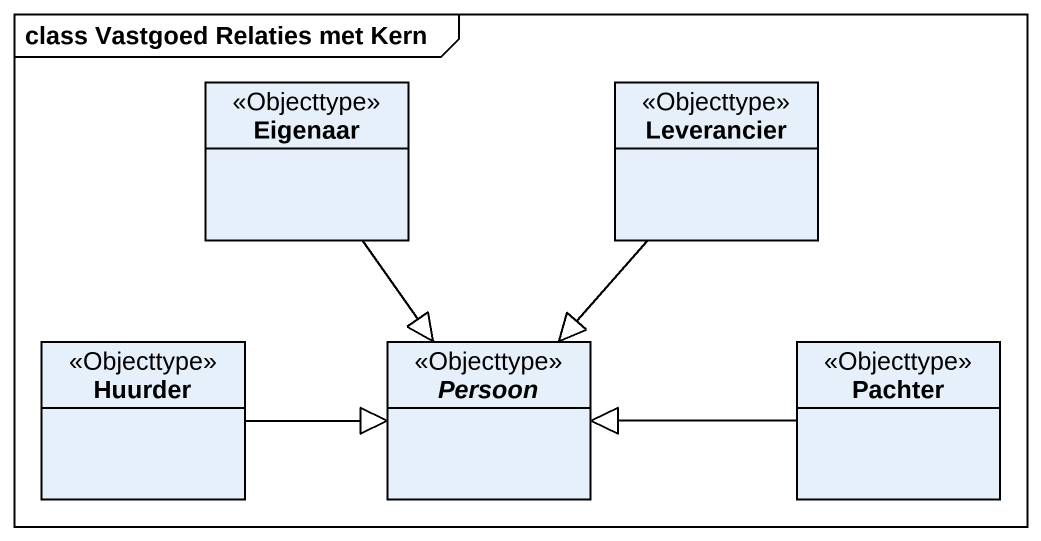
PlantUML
@startuml
mainframe class Vastgoed Relaties met Kern
hide circle
hide empty members
class Eigenaar <<Objecttype>>
class Leverancier <<Objecttype>>
class Huurder <<Objecttype>>
abstract class Persoon <<Objecttype>>
class Pachter <<Objecttype>>
Eigenaar --|> Persoon
Leverancier --|> Persoon
Huurder -right-|> Persoon
Pachter -left-|> Persoon
@enduml
